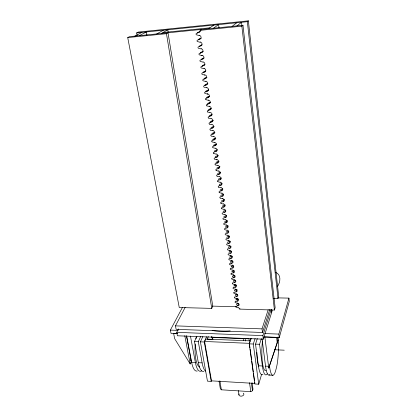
<?xml version="1.0" encoding="UTF-8"?>
<svg xmlns="http://www.w3.org/2000/svg" width="417" height="417" viewBox="0 0 417 417"><rect width="100%" height="100%" fill="white"/><g stroke="black" fill="none" stroke-linecap="round" stroke-linejoin="round"><path stroke-width="0.63" d="M277.242 342.847L276.601 337.327L264.863 336.879L268.762 368.044L277.242 342.847L277.946 340.314L277.592 337.259M263.716 336.993L279.265 337.588L289.278 301.423L288.939 298.119L277.925 297.889M279.265 337.588L278.869 334.09L288.939 298.119M268.762 368.044L277.946 340.314M251.133 338.359L249.262 343.863L254.823 383.979L258.728 384.213L261.631 374.278M219.055 381.122L220.343 388.769L221.364 389.801L250.799 391.652L252.493 390.776L252.989 389.139L252.082 382.691M238.3 307.522L238.185 307.803A1.522 1.225 22.8 0 1 239.806 309.117L274.428 310.029L275.142 307.704L242.96 25.275L129.515 36.644L127.722 37.572L179.258 307.527L211.758 308.382L212.795 306.13L168.025 32.781L166.461 33.704L127.722 37.572M273.458 298.285L277.998 298.384L278.676 296.185L248.365 20.85L138.329 32.062L136.651 32.933L137.125 35.492M178.492 328.94L176.735 332.349L177.407 335.784L263.33 339.162L271.712 312.27A40.058 21.945 -8.5 0 0 272.186 310.222M263.33 339.162L262.877 335.602L271.118 309.461M267.302 373.814A23.289 4.717 -88.3 0 1 262.392 365.97L259.567 344.291L261.318 338.755M185.143 307.433L175.458 325.865L176.141 329.336L262.481 332.474L269.778 309.57M262.481 332.474L262.027 328.877L268.173 309.795M262.96 374.195A23.248 4.842 -88.2 0 1 258.41 365.766L255.517 344.124L257.315 338.599M258.728 384.213L253.286 344.03L255.11 338.515M249.955 347.788L249.335 343.332L250.179 340.856L205.675 339.063L204.606 341.481L211.513 380.857L254.891 383.421L254.714 382.149M239.806 309.117L239.973 308.689M202.798 336.571L200.426 341.831L207.463 381.169L211.2 381.393L211.674 380.184M237.742 305.807L238.748 303.665M237.643 302.945L237.528 303.227A1.527 1.235 22.9 0 1 239.155 304.546A1.527 1.235 22.9 0 1 237.898 305.797M238.149 298.947L237.237 301.204A1.532 1.246 23.1 0 0 238.498 299.943A1.532 1.246 23.1 0 0 236.866 298.614L236.705 298.598M236.866 298.614L236.981 298.332M237.492 294.339L236.575 296.576A1.538 1.256 23.4 0 0 237.836 295.304A1.538 1.256 23.4 0 0 236.199 293.969L236.314 293.688M235.641 289.012L235.527 289.289A1.543 1.267 23.6 0 1 237.174 290.628A1.543 1.267 23.6 0 1 235.902 291.916L236.83 289.695A1.538 1.261 23.5 0 0 237.091 289.674M235.073 287.23L236.163 285.014M212.581 337.812L211.909 339.386L207.16 339.193L208.307 336.576M234.688 284.556L235.026 284.159M235.756 280.281A1.548 1.277 24 0 1 235.49 280.302L234.547 282.486A1.553 1.282 24 0 0 235.824 281.178A1.553 1.282 24 0 0 234.166 279.823L234.286 279.552M233.708 277.738L234.813 275.559M211.2 381.393L204.278 341.992L206.608 336.722M233.317 275.017L233.598 274.767M177.423 333.532L173.608 333.386L174.66 338.672L190.173 363.963L191.299 361.466L186.451 335.883M232.905 269.945L232.785 270.216A1.564 1.303 24.6 0 1 234.458 271.582A1.564 1.303 24.6 0 1 233.176 272.916L233.994 270.784M205.545 371.14A22.685 6.531 -87.3 0 1 202.12 362.889L198.304 341.742L200.697 336.488M232.269 264.957L232.087 265.353A1.574 1.314 24.9 0 1 233.765 266.729A1.574 1.314 24.9 0 1 232.483 268.079L233.447 265.952A1.564 1.308 24.8 0 0 233.713 265.926M231.623 263.221L232.592 261.115M203.877 371.338A22.643 6.641 -87.2 0 1 198.351 362.691L194.473 341.58L196.902 336.342M231.206 260.437L231.508 260.198M230.935 258.305L232.055 256.205M230.533 255.512L230.799 255.267M229.798 250.534L230.09 250.294M229.371 245.29L229.246 245.545A1.595 1.355 26.2 0 1 230.95 246.947A1.595 1.355 26.2 0 1 229.647 248.355L230.643 246.311A1.585 1.35 26.2 0 0 231.049 246.249M228.782 243.34L229.929 241.302A1.59 1.36 26.6 0 0 230.335 241.24M228.334 240.479L228.646 240.244M228.036 238.279L229.209 236.262A1.595 1.371 27 0 0 229.616 236.194M227.917 235.157L227.786 235.407A1.605 1.376 27 0 1 229.506 236.825A1.605 1.376 27 0 1 228.198 238.263M227.182 230.033L227.051 230.283A1.611 1.387 27.4 0 1 228.777 231.706A1.611 1.387 27.4 0 1 227.463 233.155L228.485 231.18A1.605 1.381 27.4 0 0 228.756 231.148M277.607 286.359C280.401 282.08 281.506 274.6 275.621 272.358M177.527 333.689L171.048 333.438L170.376 330.097L182.464 307.376M226.123 225.097L226.441 224.872M225.816 222.85L227.02 220.895A1.616 1.402 28.4 0 0 227.432 220.828M225.759 219.545L225.561 219.905A1.626 1.407 28.4 0 1 227.301 221.349A1.626 1.407 28.4 0 1 225.983 222.829M224.94 214.421L224.81 214.656A1.632 1.418 28.9 0 1 226.556 216.105A1.632 1.418 28.9 0 1 225.232 217.601L226.275 215.693A1.621 1.413 28.9 0 0 226.692 215.62M225.805 210.413A1.626 1.423 29.4 0 1 225.529 210.449L224.476 212.336A1.637 1.433 29.4 0 0 225.8 210.825A1.637 1.433 29.4 0 0 224.049 209.37L224.179 209.131M223.548 207.051L224.773 205.164A1.637 1.439 30 0 0 225.326 205.039M223.486 203.689L223.283 204.038A1.647 1.444 30 0 1 225.044 205.503A1.647 1.444 30 0 1 223.71 207.025L223.668 207.03M222.714 198.32L222.511 198.664A1.652 1.454 30.6 0 1 224.278 200.134A1.652 1.454 30.6 0 1 222.944 201.677L224.012 199.837A1.642 1.449 30.7 0 0 224.57 199.712M223.668 194.395A1.647 1.459 31.3 0 1 223.251 194.473L222.167 196.282A1.658 1.465 31.3 0 0 223.507 194.723A1.658 1.465 31.3 0 0 221.735 193.243L221.938 192.904M221.156 187.452L220.947 187.786A1.668 1.475 32 0 1 222.73 189.271A1.668 1.475 32 0 1 221.391 190.845L222.48 189.063A1.658 1.47 32.1 0 0 222.897 188.979M220.296 182.057L220.155 182.276A1.673 1.491 32.8 0 1 221.948 183.777A1.673 1.491 32.8 0 1 220.603 185.367L221.698 183.605A1.663 1.48 32.8 0 0 222.12 183.527M219.498 176.511L219.363 176.73A1.678 1.501 33.6 0 1 221.161 178.236A1.678 1.501 33.6 0 1 219.806 179.842L220.916 178.106A1.668 1.496 33.7 0 0 221.198 178.069M218.821 174.301L220.124 172.565A1.678 1.506 34.6 0 0 220.411 172.523M218.842 170.709L218.555 171.132A1.689 1.512 34.5 0 1 220.364 172.648A1.689 1.512 34.5 0 1 219.008 174.27M217.888 165.283L217.747 165.492A1.694 1.522 35.4 0 1 219.561 167.014A1.694 1.522 35.4 0 1 218.2 168.656L219.326 166.977A1.684 1.517 35.5 0 0 220.03 166.764M217.221 163.021L218.524 161.348A1.694 1.527 36.5 0 0 219.092 161.202M216.736 159.794L217.148 159.497M218.284 155.52A1.699 1.538 37.6 0 1 217.716 155.666L216.569 157.287A1.71 1.548 37.5 0 0 217.935 155.614A1.71 1.548 37.5 0 0 216.105 154.076L216.251 153.873M215.422 148.092L215.276 148.296A1.72 1.559 38.7 0 1 217.116 149.844A1.72 1.559 38.7 0 1 215.74 151.538L216.897 149.943A1.71 1.553 38.8 0 0 217.471 149.792M214.719 145.768L216.074 144.173A1.715 1.564 40 0 0 216.647 144.016M214.588 142.27L214.442 142.463A1.725 1.569 39.9 0 1 216.287 144.021A1.725 1.569 39.9 0 1 214.911 145.731M213.895 139.914L215.245 138.35A1.725 1.574 41.3 0 0 215.824 138.194M213.744 136.395L213.598 136.588A1.736 1.585 41.2 0 1 215.448 138.152A1.736 1.585 41.2 0 1 214.067 139.883M213.051 134.013L214.406 132.481A1.736 1.585 42.7 0 0 214.984 132.325M213.045 130.286L212.743 130.662A1.746 1.595 42.5 0 1 214.604 132.236A1.746 1.595 42.5 0 1 213.223 133.982M212.175 128.071L213.561 126.565A1.741 1.6 44.2 0 0 214.145 126.403M212.039 124.501L211.888 124.683A1.751 1.605 44 0 1 213.754 126.268A1.751 1.605 44 0 1 212.368 128.035M211.174 118.48L211.023 118.657A1.762 1.616 45.5 0 1 212.899 120.252A1.762 1.616 45.5 0 1 211.508 122.04L212.712 120.596A1.751 1.611 45.7 0 0 213.296 120.435M212.003 114.566A1.762 1.621 47.4 0 1 211.857 114.581L210.637 115.989A1.772 1.632 47.1 0 0 212.034 114.185A1.772 1.632 47.1 0 0 210.147 112.58L209.944 112.569M209.569 109.926L210.992 108.514A1.772 1.632 49 0 0 211.283 108.462M209.579 106.111L209.266 106.45A1.783 1.642 48.8 0 1 211.164 108.066A1.783 1.642 48.8 0 1 209.761 109.89M208.693 99.939L208.38 100.268A1.793 1.652 50.5 0 1 210.283 101.889A1.793 1.652 50.5 0 1 208.875 103.734L210.116 102.394A1.783 1.642 50.8 0 0 210.413 102.342M209.532 96.171A1.793 1.652 52.5 0 1 209.235 96.228L207.984 97.531A1.804 1.663 52.2 0 0 209.397 95.665A1.804 1.663 52.2 0 0 207.484 94.034L207.28 94.023M207.484 94.034L207.88 93.632M206.889 91.313L208.349 90.004A1.804 1.668 54.3 0 0 208.646 89.942M206.978 87.351L206.582 87.747A1.814 1.673 54 0 1 208.5 89.389A1.814 1.673 54 0 1 207.087 91.271M205.982 85L207.452 83.723A1.814 1.678 56.2 0 0 207.901 83.614M205.993 81.096L205.67 81.404A1.83 1.684 55.8 0 1 207.598 83.056A1.83 1.684 55.8 0 1 206.18 84.959M205.07 78.636L206.551 77.395A1.83 1.689 58 0 0 207.004 77.281M204.544 74.992L204.914 74.857M204.231 68.19L203.824 68.55A1.85 1.704 59.4 0 1 205.774 70.223A1.85 1.704 59.4 0 1 204.346 72.167L205.638 71.01A1.84 1.699 59.8 0 0 205.79 70.984M203.053 61.898L202.891 62.039A1.866 1.715 61.2 0 1 204.846 63.723A1.866 1.715 61.2 0 1 203.413 65.693L204.721 64.567A1.856 1.71 61.5 0 0 205.023 64.505M199.957 31.51L198.638 32.427A1.939 1.767 69.2 0 0 200.092 30.347L241.86 26.177L242.96 25.275M136.651 32.933L247.338 21.689L248.365 20.85M201.739 55.461L202.198 55.268M236.997 25.875L241.526 22.283L241.896 25.515M232.076 26.37L236.731 22.768M201.333 48.586L200.994 48.846A1.892 1.736 64.6 0 1 202.97 50.546A1.892 1.736 64.6 0 1 201.526 52.563L202.657 51.562M200.368 45.953L201.917 44.9A1.897 1.736 66.5 0 0 202.068 44.88M200.374 41.914L200.035 42.159A1.908 1.746 66.2 0 1 202.016 43.874A1.908 1.746 66.2 0 1 200.572 45.912M201.27 38.166A1.908 1.746 68.1 0 1 200.963 38.234L199.607 39.198A1.923 1.757 67.7 0 0 201.057 37.139A1.923 1.757 67.7 0 0 199.065 35.414L199.321 35.236M213.457 28.231L218.586 24.613L219.003 27.84M208.641 28.716L213.885 25.088M200.092 30.347L201.453 29.435A1.923 1.757 69.5 0 1 201.458 29.956M161.405 33.449L167.801 29.769L168.218 32.338M156.808 33.907L163.313 30.227M139.424 35.648L146.331 31.953L146.904 35.153M134.92 36.102L141.936 32.396M211.867 336.837L212.561 337.462L243.22 338.672L244.107 338.25M229.439 251.826L231.101 251.31M230.148 256.747L231.805 256.236M229.157 258.832L230.82 258.321M211.231 122.092L209.376 122.859A0.704 0.641 44.9 0 0 209.511 124.104L209.558 124.12M230.851 261.631L232.504 261.131M229.871 263.737L231.529 263.236M231.55 266.479L233.197 265.983M230.575 268.605L232.227 268.11M232.243 271.29L233.885 270.8M231.279 273.432L232.926 272.947M232.931 276.064L234.568 275.585M231.972 278.228L233.614 277.748M233.614 280.803L235.245 280.333M232.665 282.987L234.302 282.512M234.297 285.509L235.918 285.04M233.348 287.709L234.98 287.245M234.969 290.18L236.585 289.721M234.031 292.4L235.657 291.942M235.636 294.814L237.247 294.36M234.708 297.05L236.33 296.602M236.298 299.416L237.909 298.973M235.376 301.668L236.992 301.225M236.96 303.983L238.56 303.545M236.043 306.255L237.654 305.817M199.717 31.577L197.773 32.51A0.766 0.698 68.6 0 0 197.413 33.162M198.346 32.5L196.36 33.459A0.771 0.704 68.2 0 0 196.548 34.851L198.763 35.398M199.321 39.271L197.387 40.188A0.766 0.698 66.7 0 0 197.528 41.591L199.733 42.143M200.676 38.301L198.753 39.219A0.761 0.693 67.1 0 0 198.383 39.87M202.573 51.583L200.645 52.485A0.751 0.688 63.9 0 0 200.358 53.412M201.63 44.973L199.66 45.906A0.756 0.693 65.5 0 0 199.342 46.516M200.285 45.979L198.304 46.918A0.761 0.693 65.2 0 0 198.502 48.278L200.692 48.831M203.512 58.135L201.552 59.042A0.745 0.683 62.3 0 0 201.265 59.84M202.188 59.224L200.254 60.116A0.751 0.688 61.9 0 0 200.415 61.466L202.589 62.024M201.239 52.631L199.279 53.548A0.756 0.693 63.6 0 0 199.462 54.903L201.646 55.456M204.439 64.635L202.5 65.521A0.74 0.678 60.6 0 0 202.287 66.511M203.126 65.756L201.171 66.657A0.745 0.683 60.2 0 0 201.359 67.976L203.527 68.534M204.982 78.657L203.037 79.527A0.735 0.672 56.7 0 0 203.225 80.83L205.378 81.383M208.067 90.062L206.18 90.89A0.719 0.662 53.5 0 0 206.008 91.938M205.357 71.072L203.449 71.933A0.735 0.678 58.8 0 0 203.131 72.735M204.059 72.235L202.141 73.1A0.74 0.678 58.5 0 0 202.297 74.429L204.455 74.987M205.899 85.021L203.96 85.881A0.73 0.672 54.9 0 0 204.148 87.169L206.29 87.726M206.269 77.458L204.356 78.313A0.73 0.672 57 0 0 204.132 79.293M206.806 91.333L204.877 92.178A0.725 0.667 53.2 0 0 205.06 93.46L207.192 94.013M207.171 83.786L205.268 84.63A0.725 0.667 55.2 0 0 205.101 85.688M208.959 96.285L207.046 97.114A0.714 0.657 51.7 0 0 206.973 98.219M210.715 108.571L208.834 109.369A0.709 0.652 48.3 0 0 208.609 110.302M207.708 97.588L205.795 98.417A0.719 0.662 51.4 0 0 205.967 99.694L205.993 99.699M212.441 120.654L210.585 121.42A0.698 0.641 45.2 0 0 210.35 122.343M209.84 102.457L207.942 103.27A0.709 0.652 50 0 0 207.859 104.365M208.599 103.797L206.691 104.61A0.714 0.657 49.7 0 0 206.863 105.871L206.9 105.887M209.485 109.947L207.603 110.74A0.709 0.652 48.1 0 0 207.755 112.001L207.802 112.022M214.135 132.533L212.295 133.278A0.693 0.631 42.3 0 0 212.06 134.185M211.581 114.639L209.699 115.426A0.704 0.646 46.7 0 0 209.438 116.254M210.361 116.046L208.458 116.843A0.709 0.646 46.5 0 0 208.636 118.079L208.662 118.089M212.091 128.092L210.225 128.853A0.698 0.641 43.5 0 0 210.382 130.078M212.946 134.039L211.065 134.8A0.693 0.636 42.1 0 0 211.242 136.005L211.252 136.01M213.29 126.617L211.461 127.362A0.693 0.636 43.7 0 0 211.164 128.201M214.974 138.402L213.129 139.142A0.688 0.625 40.9 0 0 212.863 139.945M213.796 139.935L211.919 140.691A0.693 0.631 40.8 0 0 212.091 141.884L212.107 141.889M215.803 144.219L213.978 144.944A0.683 0.62 39.7 0 0 213.697 145.747M214.635 145.783L212.811 146.503A0.688 0.625 39.5 0 0 212.941 147.712L214.995 148.27M217.445 155.718L215.631 156.417A0.678 0.615 37.3 0 0 215.401 157.292M216.626 149.99L214.786 150.714A0.683 0.615 38.5 0 0 214.531 151.496M215.469 151.585L213.608 152.314A0.688 0.62 38.3 0 0 213.78 153.492L213.801 153.498M217.121 163.042L215.302 163.74A0.678 0.61 36.2 0 0 215.438 164.908M219.858 172.612L218.044 173.295A0.667 0.599 34.4 0 0 217.888 174.212M216.298 157.339L214.453 158.053A0.683 0.615 37.2 0 0 214.614 159.221L216.652 159.784M220.65 178.153L218.842 178.825A0.667 0.594 33.5 0 0 218.685 179.732M219.54 179.883L217.71 180.566A0.672 0.594 33.5 0 0 217.877 181.692L217.909 181.708M218.258 161.395L216.459 162.083A0.672 0.61 36.3 0 0 216.215 162.948M218.743 174.316L216.934 174.989A0.672 0.599 34.3 0 0 217.069 176.146L217.08 176.146M219.061 167.024L217.257 167.707A0.672 0.605 35.3 0 0 217.028 168.562M217.935 168.703L216.089 169.401A0.678 0.605 35.2 0 0 216.256 170.548L216.277 170.558M222.214 189.104L220.457 189.735A0.662 0.584 32 0 0 220.265 190.647M222.986 194.515L221.234 195.135A0.657 0.579 31.3 0 0 221.041 196.042M221.437 183.647L219.66 184.298A0.662 0.589 32.7 0 0 219.545 185.284M220.338 185.409L218.56 186.055A0.667 0.594 32.7 0 0 218.675 187.197L218.696 187.207M223.449 207.067L221.672 207.687A0.657 0.573 30 0 0 221.808 208.781L221.818 208.787M221.125 190.887L219.347 191.528A0.662 0.589 31.9 0 0 219.467 192.659L219.478 192.664M223.752 199.879L221.959 200.52A0.657 0.573 30.6 0 0 221.714 201.234M225.269 210.486L223.517 211.096A0.652 0.568 29.4 0 0 223.288 211.893M221.907 196.324L220.124 196.96A0.662 0.584 31.2 0 0 220.254 198.075M222.683 201.719L220.895 202.349A0.657 0.579 30.6 0 0 221.036 203.449L221.078 203.465M224.513 205.206L222.735 205.831A0.652 0.573 30 0 0 222.527 206.623M226.759 220.932L225.008 221.526A0.646 0.558 28.4 0 0 224.909 222.443M224.216 212.373L222.47 212.972A0.652 0.568 29.4 0 0 222.579 214.072L224.539 214.63M226.019 215.73L224.299 216.314A0.646 0.563 28.9 0 0 224.164 217.257M227.943 238.295L226.186 238.868A0.641 0.547 27 0 0 226.327 239.905L228.255 240.463M224.972 217.638L223.184 218.253A0.652 0.563 28.9 0 0 223.34 219.321L225.295 219.879M225.722 222.866L223.971 223.455A0.646 0.563 28.4 0 0 224.096 224.528L226.04 225.086M227.208 233.192L225.467 233.765A0.641 0.553 27.4 0 0 225.592 234.818L227.52 235.376M228.954 236.293L227.229 236.856A0.636 0.547 27 0 0 227.056 237.695M227.5 226.092L225.733 226.686A0.641 0.553 27.9 0 0 225.534 227.447M226.467 228.047L224.753 228.615A0.646 0.558 27.9 0 0 224.846 229.694L226.785 230.252M229.673 241.339L227.948 241.896A0.636 0.542 26.6 0 0 227.917 242.845M228.229 231.211L226.478 231.795A0.641 0.547 27.4 0 0 226.269 232.556M230.392 246.343L228.657 246.895A0.631 0.537 26.2 0 0 228.506 247.708M228.672 243.361L226.942 243.914A0.641 0.542 26.6 0 0 227.062 244.956L228.98 245.514M229.392 248.386L227.672 248.933A0.636 0.537 26.2 0 0 227.791 249.965L229.699 250.523M230.111 253.374L228.401 253.906A0.636 0.537 25.9 0 0 228.511 254.933L230.413 255.491M228.865 243.33L228.881 243.33A1.6 1.366 26.6 0 0 230.231 241.907A1.6 1.366 26.6 0 0 228.521 240.494M162.984 32.536L209.939 27.819M231.018 258.295L231.034 258.295A1.585 1.334 25.5 0 0 232.368 256.914A1.585 1.334 25.5 0 0 230.679 255.527M212.42 306.12L236.34 306.724M175.458 325.865L262.027 328.877M170.376 330.097L178.168 330.384M264.576 333.564L278.869 334.09M176.735 332.349L262.877 335.602M244.711 338.646L248.985 338.818L249.251 340.746M204.606 341.481L249.335 343.332M194.473 341.58L198.304 341.742M200.426 341.831L204.278 341.992M249.262 343.863L253.286 344.03M255.517 344.124L259.567 344.291M274.527 349.754L284.248 350.181M186.639 335.951L191.638 362.352L195.385 362.54A22.617 6.724 -87.2 0 0 201.677 370.838M198.351 362.691L202.12 362.889M258.41 365.766L262.392 365.97M262.048 338.802L265.535 366.131L269.544 366.334A23.362 4.498 -88.4 0 0 275.809 370.093L276.294 368.274A23.258 4.462 -88.4 0 0 277.993 336.983M268.929 375.065L272.848 375.284M208.088 100.247L206.003 99.705M208.948 106.424L206.936 105.897M209.86 112.559L207.828 112.027M210.705 118.631L208.735 118.115M211.601 124.662L209.605 124.141M212.462 130.636L210.449 130.104M213.311 136.562L211.336 136.041M214.156 142.442L212.138 141.9M215.797 154.045L213.827 153.508M217.471 165.466L215.532 164.944M218.253 171.106L216.303 170.569M219.055 176.699L217.158 176.177M219.884 182.25L217.929 181.713M220.671 187.754L218.753 187.228M221.458 193.217L219.556 192.69M222.24 198.633L220.343 198.111M223.012 204.007L221.125 203.486M223.752 209.334L221.844 208.792M231.096 260.422L229.241 259.874A0.631 0.532 25.5 0 1 229.084 258.863M231.8 265.316L229.96 264.774A0.631 0.526 25.2 0 1 229.793 263.768M232.53 270.18L230.674 269.637A0.625 0.521 24.9 0 1 230.502 268.637M233.197 274.996L231.399 274.469A0.625 0.521 24.6 0 1 231.2 273.463M233.885 279.786L232.05 279.239A0.62 0.516 24.4 0 1 231.899 278.259M234.568 284.535L232.759 283.998A0.62 0.511 24.1 0 1 232.587 283.018M235.271 289.257L233.416 288.7A0.62 0.506 23.9 0 1 233.275 287.74M235.918 293.933L234.135 293.396A0.615 0.506 23.7 0 1 233.958 292.426M236.611 298.582L234.792 298.035A0.615 0.5 23.4 0 1 234.63 297.081M237.273 303.19L235.438 302.638A0.61 0.495 23.2 0 1 235.303 301.699M237.935 307.772L236.158 307.235A0.61 0.49 23 0 1 235.97 306.286M190.293 359.824L191.299 361.466M184.778 335.685L190.173 363.963M190.465 336.102L195.385 362.54M211.518 336.524L211.732 337.796M212.561 337.462L212.884 339.375M219.858 380.867L221.364 389.801M166.461 33.704L211.758 308.382M238.258 390.552L238.925 394.894M243.22 338.672L243.492 340.585M249.522 382.712L250.799 391.652M245.092 338.468L245.451 341.017M251.409 383.124L252.493 390.776M250.127 349.06L251.628 359.876M251.805 361.148L253.307 371.964M253.479 373.241L254.537 380.872M250.7 338.302L250.878 339.579M271.378 309.424L271.712 312.27M241.86 26.177L274.428 310.029M247.338 21.689L277.998 298.384M243.273 393.205A2.502 1.668 -8.8 0 1 243.267 395.405A2.502 1.668 -8.8 0 1 240.036 395.983A2.502 1.668 -8.8 0 1 239.139 393.945M197.324 370.979A22.581 6.834 -87.1 0 1 191.638 362.352M199.623 367.028A20.522 6.114 -87.2 0 1 195.276 344.02M195.938 338.708A20.522 6.114 -87.2 0 1 196.365 336.472M266.041 370.52A21.131 4.295 -88.3 0 1 262.35 361.935A21.131 4.295 -88.3 0 1 262.486 340.918M269.888 374.575A23.321 4.623 -88.3 0 1 265.535 366.131M258.837 366.705A18.973 4.003 -88.2 0 1 256.877 352.443M230.21 330.874A38.124 20.735 -8.6 0 1 212.138 330.457M236.689 304.681A0.605 0.49 23 0 1 236.882 304.014M236.21 300.297A0.61 0.495 23.2 0 1 236.225 299.448M235.417 295.59A0.61 0.495 23.4 0 1 235.563 294.845M234.75 290.962A0.61 0.5 23.6 0 1 234.891 290.206M234.849 284.571A1.548 1.272 23.8 0 1 236.502 285.921A1.548 1.272 23.8 0 1 235.23 287.219M234.14 286.359A0.615 0.506 23.9 0 1 234.218 285.541M233.4 281.6A0.615 0.511 24.1 0 1 233.541 280.834M233.478 275.038A1.559 1.293 24.3 0 1 235.146 276.398A1.559 1.293 24.3 0 1 233.864 277.722M232.921 277.029A0.62 0.511 24.4 0 1 232.858 276.096M232.087 272.16A0.62 0.516 24.6 0 1 232.17 271.321M231.279 267.224A0.625 0.521 24.9 0 1 231.477 266.51M231.388 260.458A1.579 1.324 25.2 0 1 233.072 261.84A1.579 1.324 25.2 0 1 231.779 263.205M230.695 262.517A0.625 0.526 25.2 0 1 230.778 261.662M229.991 257.638A0.625 0.526 25.5 0 1 230.075 256.778M229.965 250.554A1.59 1.345 25.8 0 1 231.659 251.946A1.59 1.345 25.8 0 1 230.361 253.343L231.352 251.279A1.579 1.34 25.8 0 0 231.623 251.248M229.168 252.593A0.631 0.532 25.9 0 1 229.36 251.858M226.311 225.112A1.621 1.397 27.9 0 1 228.042 226.546A1.621 1.397 27.9 0 1 226.728 228.01L227.755 226.056A1.611 1.392 27.9 0 0 228.297 225.941M216.929 159.805A1.704 1.538 36.4 0 1 218.753 161.337A1.704 1.538 36.4 0 1 217.387 162.995M204.752 75.003A1.84 1.694 57.6 0 1 206.691 76.665A1.84 1.694 57.6 0 1 205.268 78.594M201.948 55.471A1.882 1.725 62.9 0 1 203.913 57.165A1.882 1.725 62.9 0 1 202.474 59.157L203.793 58.067A1.866 1.715 63.3 0 0 204.101 58.005M203.319 51.39A1.882 1.725 64.9 0 1 203.011 51.489M200.316 31.431A1.923 1.757 69.5 0 1 200.16 31.473"/></g></svg>
